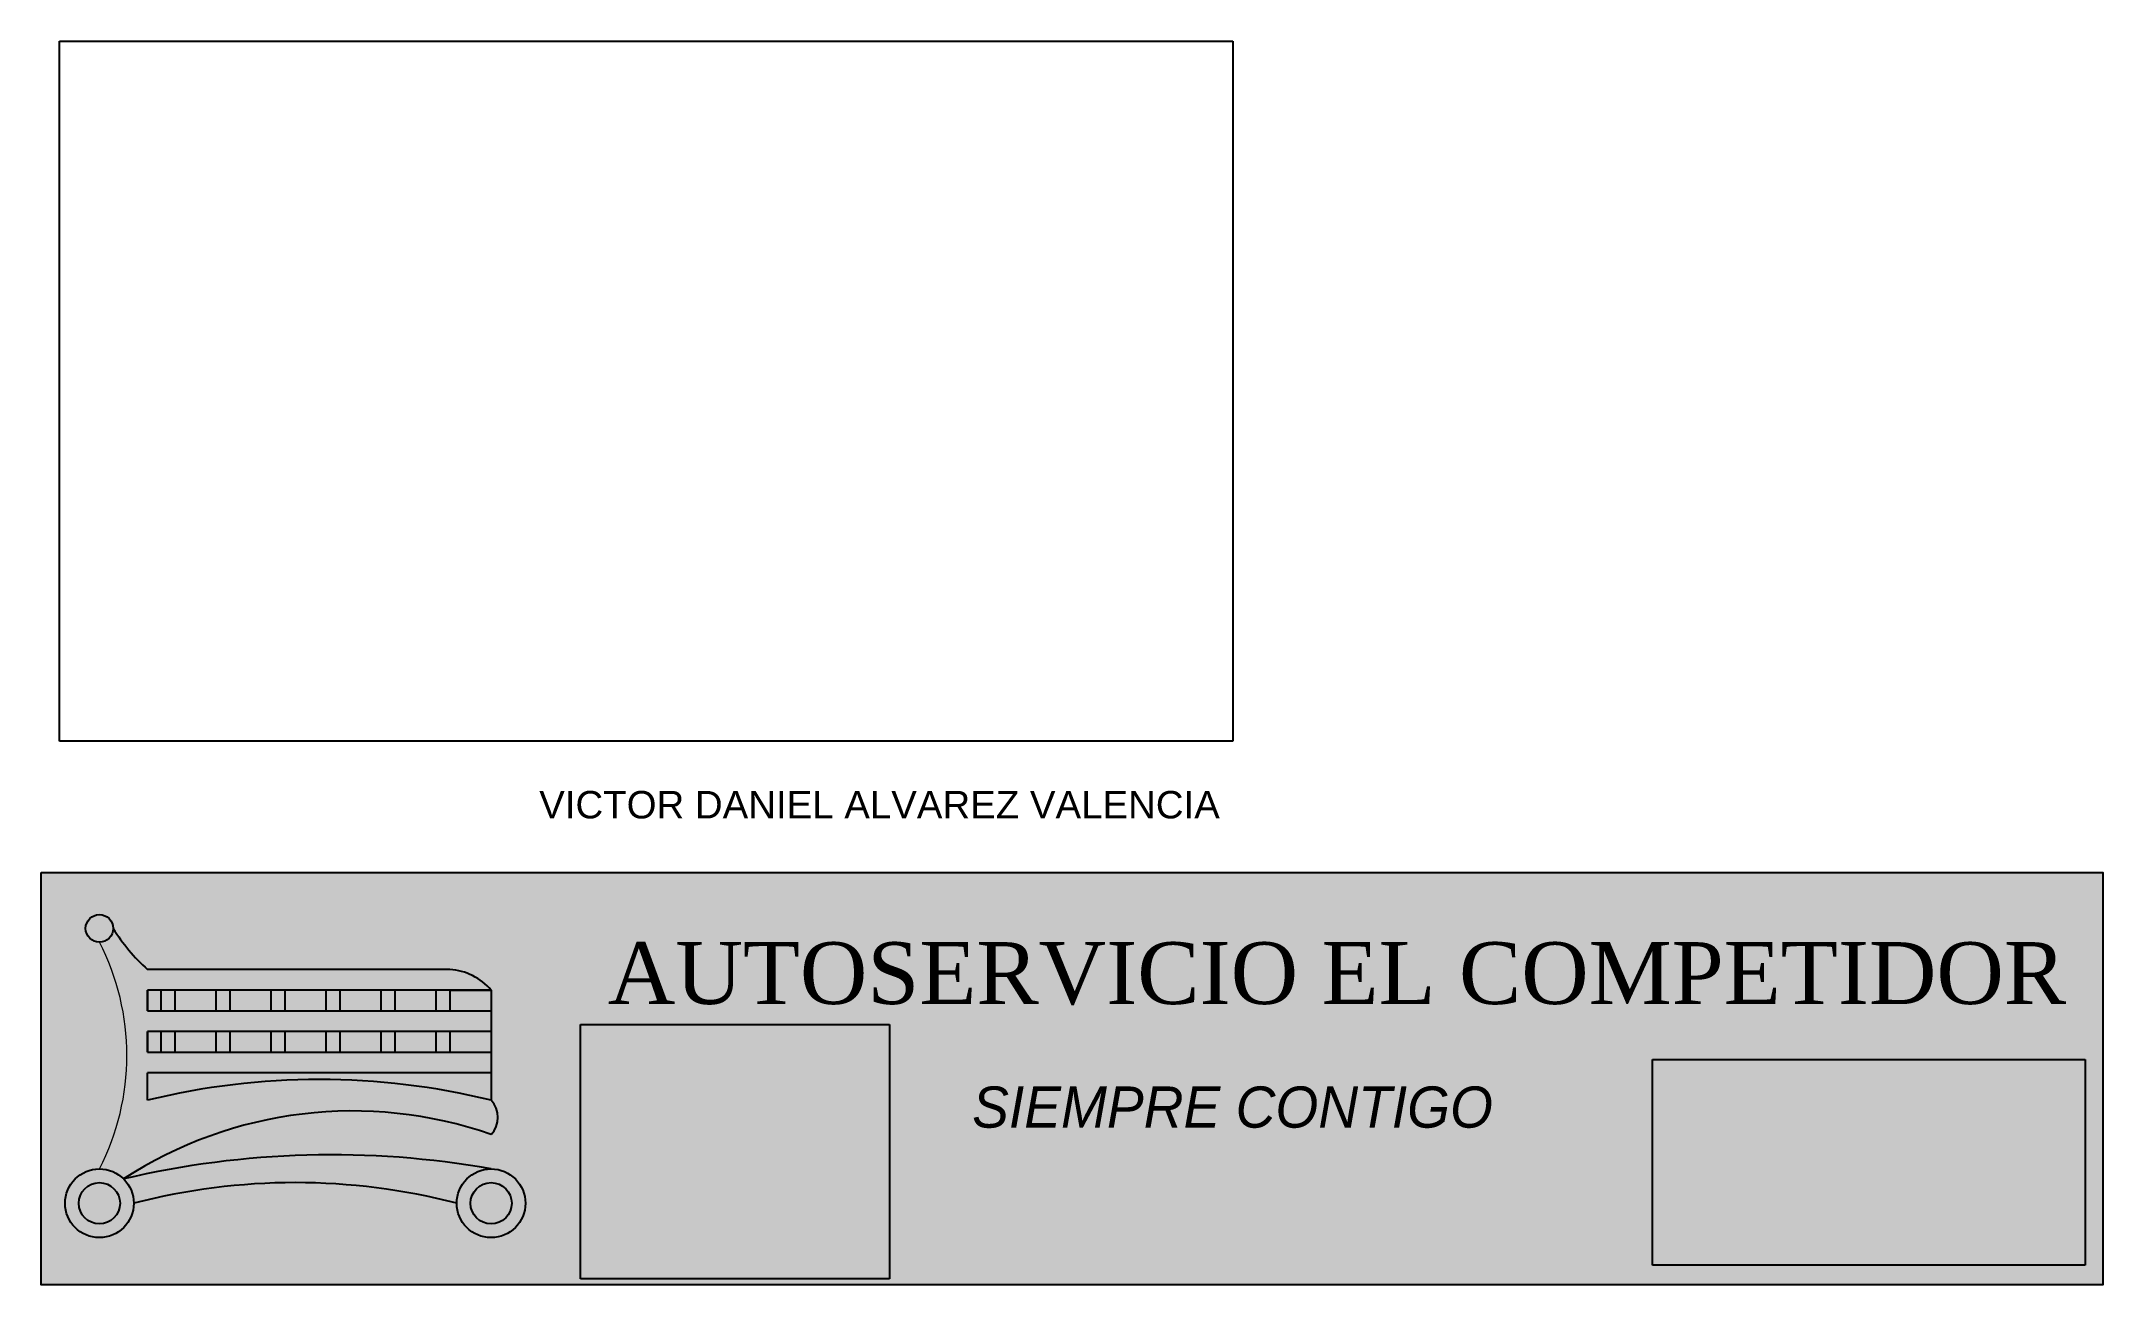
# Model space of a CAD drawing. Header units: millimetres. Extents: x 3255 to 6255, y 1631 to 3441.
import ezdxf

# ---------------------------------------------------------------- set-up
doc = ezdxf.new("R2010")
doc.units = ezdxf.units.MM
doc.header["$XCLIPFRAME"] = 2
doc.layers.get('0').update_dxf_attribs({"color": 250, "lineweight": 25})
doc.layers.add('Capa2', color=255, linetype='Continuous', lineweight=25)
doc.styles.get("Standard").update_dxf_attribs({"font": 'arial.ttf'})
picture_1 = doc.add_image_def('image1.dib', size_in_pixel=(295, 176))
picture_2 = doc.add_image_def('image2.dib', size_in_pixel=(2000, 1000))
picture_3 = doc.add_image_def('image3.dib', size_in_pixel=(2000, 1636))

msp = doc.modelspace()

# ---------------------------------------------------------------- hatches: boundary and pattern name
at = {"true_color": 0xffffff}
h = msp.add_hatch(color=7, dxfattribs=at)
h.dxf.hatch_style = 1
h.paths.add_polyline_path([(3255.3, 2231.4), (3255.3, 1631.4), (6255.3, 1631.4), (6255.3, 2231.4)])
h.paths.add_polyline_path([(3850, 2090, -0.20864), (3910, 2060), (3910, 1900, -0.4), (3910, 1850, 0.232459), (3375.4, 1785.4, -0.102152), (3910, 1800, -0.414214), (3960, 1750, -1), (3860, 1750, 0.12766), (3390, 1750, -1), (3290, 1750, -0.414214), (3340, 1800, 0.242424), (3340, 2130, -0.414214), (3320, 2150, -1), (3360, 2150, 0.071068), (3410, 2090)], flags=16)
h.paths.add_polyline_path([(3850, 2060), (3850, 2030), (3910, 2030), (3910, 2000), (3850, 2000), (3850, 1970), (3410, 1970), (3410, 2000), (3910, 2000), (3910, 2030), (3410, 2030), (3410, 2060)], flags=0)
h.paths.add_polyline_path([(3940, 1750, -1), (3880, 1750, -1)], flags=0)
h.paths.add_polyline_path([(3370, 1750, -1), (3310, 1750, -1)], flags=0)
at = {"true_color": 0xffffff, "transparency": 33554472}
h = msp.add_hatch(color=7, dxfattribs=at)
h.dxf.hatch_style = 1
h.paths.add_polyline_path([(3255.3, 2231.4), (3255.3, 1631.4), (6255.3, 1631.4), (6255.3, 2231.4)])
h.paths.add_polyline_path([(3910, 2060), (3910, 1900, -0.4), (3910, 1850, 0.232459), (3375.4, 1785.4, -0.102152), (3910, 1800, -0.414214), (3960, 1750, -1), (3860, 1750, 0.12766), (3390, 1750, -1), (3290, 1750, -0.414214), (3340, 1800, 0.242424), (3340, 2130, -0.414214), (3320, 2150, -1), (3360, 2150, 0.071068), (3410, 2090), (3850, 2090, -0.20864)], flags=16)
h.paths.add_polyline_path([(3850, 2060), (3850, 2030), (3910, 2030), (3910, 2000), (3850, 2000), (3850, 1970), (3410, 1970), (3410, 2000), (3910, 2000), (3910, 2030), (3410, 2030), (3410, 2060)], flags=0)
h.paths.add_polyline_path([(3940, 1750, -1), (3880, 1750, -1)], flags=0)
h.paths.add_polyline_path([(3370, 1750, -1), (3310, 1750, -1)], flags=0)
at = {"true_color": 0xffffff}
h = msp.add_hatch(color=7, dxfattribs=at)
h.dxf.hatch_style = 1
h.paths.add_polyline_path([(3255.3, 2231.4), (3255.3, 1631.4), (6255.3, 1631.4), (6255.3, 2231.4)])
h.paths.add_polyline_path([(3960, 1750, -1), (3860, 1750, 0.12766), (3390, 1750, -1), (3290, 1750, -0.414214), (3340, 1800, 0.242424), (3340, 2130, -0.414214), (3320, 2150, -1), (3360, 2150, 0.071068), (3410, 2090), (3850, 2090, -0.20864), (3910, 2060), (3910, 1900, -0.4), (3910, 1850, 0.232459), (3375.4, 1785.4, -0.102152), (3910, 1800, -0.414214)], flags=16)
h.paths.add_polyline_path([(3850, 2060), (3850, 2030), (3910, 2030), (3910, 2000), (3850, 2000), (3850, 1970), (3410, 1970), (3410, 2000), (3910, 2000), (3910, 2030), (3410, 2030), (3410, 2060)], flags=0)
h.paths.add_polyline_path([(3940, 1750, -1), (3880, 1750, -1)], flags=0)
h.paths.add_polyline_path([(3370, 1750, -1), (3310, 1750, -1)], flags=0)
at = {"true_color": 0x000000}
h = msp.add_hatch(color=18, dxfattribs=at)
h.dxf.hatch_style = 1
h.paths.add_polyline_path([(3290, 1750, 1), (3390, 1750, 1)])
h.paths.add_polyline_path([(3370, 1750, -1), (3310, 1750, -1)], flags=16)
h.paths.add_polyline_path([(3860, 1750, 1), (3960, 1750, 1)])
h.paths.add_polyline_path([(3940, 1750, -1), (3880, 1750, -1)], flags=16)
h.paths.add_polyline_path([(3360, 2150, 1), (3320, 2150, 1)])
at = {"true_color": 0x636466}
h = msp.add_hatch(color=251, dxfattribs=at)
h.dxf.hatch_style = 1
h.paths.add_polyline_path([(3910, 1800, 0.102152), (3375.4, 1785.4, -0.198912), (3390, 1750, -0.12766), (3860, 1750, -0.414214)])
h.paths.add_polyline_path([(3910, 2030), (3410, 2030), (3410, 2060), (3910, 2060, 0.20864), (3850, 2090), (3410, 2090, -0.071068), (3360, 2150, -0.414214), (3340, 2130, -0.242424), (3340, 1800, -0.198912), (3375.4, 1785.4, -0.232459), (3910, 1850, 0.4), (3910, 1900, 0.12), (3410, 1900), (3410, 1940), (3910, 1940), (3910, 1970), (3410, 1970), (3410, 2000), (3910, 2000)])
h.paths.add_polyline_path([(3450, 2000), (3430, 2000), (3430, 1970), (3450, 1970)], flags=17)
h.paths.add_polyline_path([(3450, 2060), (3430, 2060), (3430, 2030), (3450, 2030)], flags=17)
h.paths.add_polyline_path([(3530, 2060), (3510, 2060), (3510, 2030), (3530, 2030)], flags=17)
h.paths.add_polyline_path([(3530, 2000), (3510, 2000), (3510, 1970), (3530, 1970)], flags=17)
h.paths.add_polyline_path([(3610, 2060), (3590, 2060), (3590, 2030), (3610, 2030)], flags=17)
h.paths.add_polyline_path([(3610, 2000), (3590, 2000), (3590, 1970), (3610, 1970)], flags=17)
h.paths.add_polyline_path([(3690, 2060), (3670, 2060), (3670, 2030), (3690, 2030)], flags=17)
h.paths.add_polyline_path([(3690, 2000), (3670, 2000), (3670, 1970), (3690, 1970)], flags=17)
h.paths.add_polyline_path([(3770, 2060), (3750, 2060), (3750, 2030), (3770, 2030)], flags=17)
h.paths.add_polyline_path([(3770, 2000), (3750, 2000), (3750, 1970), (3770, 1970)], flags=17)
h.paths.add_polyline_path([(3850, 2060), (3830, 2060), (3830, 2030), (3850, 2030)], flags=17)
h.paths.add_polyline_path([(3850, 2000), (3830, 2000), (3830, 1970), (3850, 1970)], flags=17)
at = {"true_color": 0xffffff}
h = msp.add_hatch(color=7, dxfattribs=at)
h.dxf.hatch_style = 1
h.paths.add_polyline_path([(3430, 2060), (3410, 2060), (3410, 2030), (3430, 2030)])
h.paths.add_polyline_path([(3510, 2060), (3450, 2060), (3450, 2030), (3510, 2030)])
h.paths.add_polyline_path([(3430, 2000), (3410, 2000), (3410, 1970), (3430, 1970)])
h.paths.add_polyline_path([(3510, 2000), (3450, 2000), (3450, 1970), (3510, 1970)])
h.paths.add_polyline_path([(3910, 1940), (3410, 1940), (3410, 1900, -0.12), (3910, 1900)])
h.paths.add_polyline_path([(3590, 2000), (3530, 2000), (3530, 1970), (3590, 1970)])
h.paths.add_polyline_path([(3670, 2000), (3610, 2000), (3610, 1970), (3670, 1970)])
h.paths.add_polyline_path([(3750, 2000), (3690, 2000), (3690, 1970), (3750, 1970)])
h.paths.add_polyline_path([(3830, 2000), (3770, 2000), (3770, 1970), (3830, 1970)])
h.paths.add_polyline_path([(3910, 2000), (3850, 2000), (3850, 1970), (3910, 1970)])
h.paths.add_polyline_path([(3910, 2060), (3850, 2060), (3850, 2030), (3910, 2030)])
h.paths.add_polyline_path([(3830, 2060), (3770, 2060), (3770, 2030), (3830, 2030)])
h.paths.add_polyline_path([(3750, 2060), (3690, 2060), (3690, 2030), (3750, 2030)])
h.paths.add_polyline_path([(3670, 2060), (3610, 2060), (3610, 2030), (3670, 2030)])
h.paths.add_polyline_path([(3590, 2060), (3530, 2060), (3530, 2030), (3590, 2030)])
at = {"true_color": 0xcd6928}
h = msp.add_hatch(color=32, dxfattribs=at)
h.dxf.hatch_style = 1
h.paths.add_polyline_path([(3370, 1750, 1), (3310, 1750, 1)])
h.paths.add_polyline_path([(3940, 1750, 1), (3880, 1750, 1)])

# ---------------------------------------------------------------- linework, layer by layer
for p, q in [((3850, 2090), (3410, 2090)), ((3510, 2090), (3450, 2090)), ((3590, 2090), (3530, 2090)), ((3670, 2090), (3610, 2090)), ((3750, 2090), (3690, 2090)), ((3830, 2090), (3770, 2090)), ((3910, 2060), (3410, 2060)), ((3410, 2060), (3410, 2030)), ((3410, 2030), (3410, 2060)), ((3430, 2030), (3430, 2060)), ((3450, 2060), (3450, 2030)), ((3510, 2030), (3510, 2060)), ((3530, 2060), (3530, 2030)), ((3590, 2030), (3590, 2060)), ((3610, 2060), (3610, 2030)), ((3670, 2030), (3670, 2060)), ((3690, 2060), (3690, 2030)), ((3750, 2030), (3750, 2060)), ((3770, 2060), (3770, 2030)), ((3830, 2030), (3830, 2060)), ((3850, 2060), (3850, 2030)), ((3850, 2060), (3910, 2060)), ((3910, 2060), (3910, 1900)), ((3410, 2030), (3910, 2030)), ((3910, 2030), (3910, 2000)), ((3910, 2000), (3410, 2000)), ((3410, 2000), (3410, 1970)), ((3410, 1970), (3410, 2000)), ((3430, 1970), (3430, 2000)), ((3450, 2000), (3450, 1970)), ((3510, 1970), (3510, 2000)), ((3530, 2000), (3530, 1970)), ((3590, 1970), (3590, 2000)), ((3610, 2000), (3610, 1970)), ((3670, 1970), (3670, 2000)), ((3690, 2000), (3690, 1970)), ((3750, 1970), (3750, 2000)), ((3770, 2000), (3770, 1970)), ((3830, 1970), (3830, 2000)), ((3850, 2000), (3850, 1970)), ((3410, 1970), (3910, 1970)), ((3910, 1970), (3910, 1940)), ((3410, 1900), (3410, 1940)), ((3910, 1940), (3410, 1940)), ((3450, 1940), (3430, 1940)), ((3530, 1940), (3510, 1940)), ((3610, 1940), (3590, 1940)), ((3690, 1940), (3670, 1940)), ((3770, 1940), (3750, 1940)), ((3850, 1940), (3830, 1940))]:
    msp.add_line(p, q)
msp.add_lwpolyline([(3255.3, 2231.4), (6255.3, 2231.4), (6255.3, 1631.4), (3255.3, 1631.4)], close=True)
for centre, radius in [((3340, 2150), 20), ((3340, 1750), 50), ((3340, 1750), 30), ((3910, 1750), 50), ((3910, 1750), 30)]:
    msp.add_circle(centre, radius)
for centre, radius, start, end in [((3595, 2295), 276.1, 211.6755, 227.9357), ((3845.6, 2006.2), 83.9, 39.8647, 87.0052), ((3660, 873.3), 1056.7, 76.3145, 103.6855), ((3883.8, 1875), 36.2, 316.3972, 43.6028), ((3708.4, 1273.8), 610.5, 70.7212, 123.0673), ((3678.1, 497.9), 1322.6, 79.9038, 103.2343)]:
    msp.add_arc(centre, radius, start, end)
at = {"color": 250, "lineweight": 18}
msp.add_arc((3019.7, 1965), 360.3, 332.746, 27.254, dxfattribs=at)
at = {"color": 250}
msp.add_arc((3625, 844.6), 935.4, 75.45, 104.55, dxfattribs=at)

# ---------------------------------------------------------------- texts
at = {"layer": 'Capa2', "color": 7, "true_color": 0xffffff, "insert": (3980, 2350), "char_height": 40, "attachment_point": 1}
msp.add_mtext_dynamic_manual_height_columns('VICTOR DANIEL ALVAREZ VALENCIA', width=1025.718, gutter_width=12.5, heights=[0], dxfattribs=at)
at = {"layer": 'Capa2', "color": 18, "true_color": 0x000000, "attachment_point": 1}
for s, width, insert, char_height in [('{\\fBook Antiqua|b0|i0|c0|p18;\\C32;\\c2648525;AUTOSERVICIO EL COMPETIDOR}', 2125.911, (4080, 2130), 90), ('{\\fCooper Black|b0|i1|c0|p18;\\C32;\\c2648525;SIEMPRE CONTIGO }', 1283.358, (4610, 1920), 60)]:
    msp.add_mtext_dynamic_manual_height_columns(s, width=width, gutter_width=12.5, heights=[0], dxfattribs=dict(at, insert=insert, char_height=char_height))

# ---------------------------------------------------------------- pictures from other files: only their frames are drawn
image = msp.add_image(picture_1, insert=(3281.8, 2422.2), size_in_units=(1707.5, 1018.7))
image.dxf.flags = 7
at = {"layer": 'Capa2', "color": 7, "true_color": 0xffffff}
image = msp.add_image(picture_3, insert=(3985.3, 1581.4), size_in_units=(564.7, 461.9), dxfattribs=at)
image.set_boundary_path([(193.1, 117.5), (1787, 1428)])
image = msp.add_image(picture_2, insert=(5600, 1631.4), size_in_units=(655.3, 327.7), dxfattribs=at)
image.set_boundary_path([(-0.5, -0.5), (1922.16, 912.3)])

doc.saveas('drawing.dxf')
